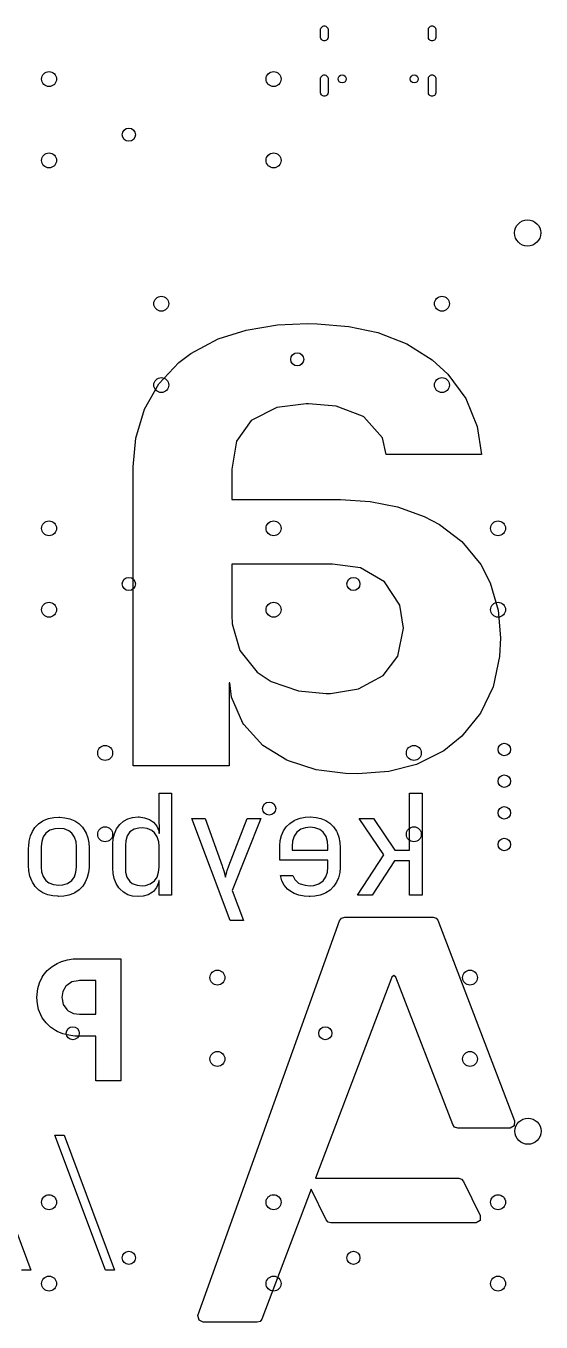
# Model space of a CAD drawing. Extents: x 0.7 to 11, y -6.1 to -1.6.
# Drawn here: x 9.36 to 10.986, y -5.769 to -1.68 of the extents above; entities that cross this region are included whole.
import ezdxf

# ---------------------------------------------------------------- set-up
doc = ezdxf.new("R2010")
doc.units = 0
doc.header["$MEASUREMENT"] = 0
doc.layers.add('BLACK', color=7, linetype='CONTINUOUS')

msp = doc.modelspace()

# ---------------------------------------------------------------- linework, layer by layer
at = {"layer": 'BLACK', "linetype": 'CONTINUOUS'}
for p, q in [((10.2902, -1.6921), (10.2903, -1.6906)), ((10.2903, -1.7173), (10.2902, -1.6921)), ((10.2903, -1.6906), (10.2911, -1.6876)), ((10.2911, -1.7203), (10.2903, -1.7173)), ((10.2911, -1.6876), (10.2926, -1.6849)), ((10.2926, -1.6849), (10.2948, -1.6828)), ((10.2948, -1.6828), (10.2974, -1.6812)), ((10.2974, -1.6812), (10.3004, -1.6804)), ((10.3004, -1.6804), (10.3035, -1.6804)), ((10.3035, -1.6804), (10.3065, -1.6812)), ((10.3065, -1.6812), (10.3092, -1.6828)), ((10.3092, -1.6828), (10.3113, -1.6849)), ((10.3113, -1.6849), (10.3129, -1.6876)), ((10.3129, -1.6876), (10.3137, -1.6906)), ((10.3137, -1.7173), (10.3129, -1.7203)), ((10.3137, -1.6906), (10.3138, -1.7157)), ((10.3138, -1.7157), (10.3137, -1.7173)), ((10.6303, -1.6921), (10.6304, -1.6906)), ((10.6304, -1.7173), (10.6303, -1.6921)), ((10.6304, -1.6906), (10.6312, -1.6876)), ((10.6312, -1.7203), (10.6304, -1.7173)), ((10.6312, -1.6876), (10.6328, -1.6849)), ((10.6328, -1.6849), (10.6349, -1.6828)), ((10.6349, -1.6828), (10.6376, -1.6812)), ((10.6376, -1.6812), (10.6406, -1.6804)), ((10.6406, -1.6804), (10.6437, -1.6804)), ((10.6437, -1.6804), (10.6466, -1.6812)), ((10.6466, -1.6812), (10.6493, -1.6828)), ((10.6493, -1.6828), (10.6515, -1.6849)), ((10.6515, -1.6849), (10.653, -1.6876)), ((10.653, -1.6876), (10.6538, -1.6906)), ((10.6538, -1.7173), (10.653, -1.7203)), ((10.6538, -1.6906), (10.6539, -1.7157)), ((10.6539, -1.7157), (10.6538, -1.7173)), ((10.2926, -1.7229), (10.2911, -1.7203)), ((10.2948, -1.7251), (10.2926, -1.7229)), ((10.2974, -1.7267), (10.2948, -1.7251)), ((10.3004, -1.7275), (10.2974, -1.7267)), ((10.3035, -1.7275), (10.3004, -1.7275)), ((10.3065, -1.7267), (10.3035, -1.7275)), ((10.3092, -1.7251), (10.3065, -1.7267)), ((10.3113, -1.7229), (10.3092, -1.7251)), ((10.3129, -1.7203), (10.3113, -1.7229)), ((10.6328, -1.7229), (10.6312, -1.7203)), ((10.6349, -1.7251), (10.6328, -1.7229)), ((10.6376, -1.7267), (10.6349, -1.7251)), ((10.6406, -1.7275), (10.6376, -1.7267)), ((10.6437, -1.7275), (10.6406, -1.7275)), ((10.6466, -1.7267), (10.6437, -1.7275)), ((10.6493, -1.7251), (10.6466, -1.7267)), ((10.6515, -1.7229), (10.6493, -1.7251)), ((10.653, -1.7203), (10.6515, -1.7229)), ((10.2911, -1.8423), (10.2926, -1.8397)), ((10.2926, -1.8397), (10.2948, -1.8375)), ((10.2948, -1.8375), (10.2974, -1.8359)), ((10.2974, -1.8359), (10.3004, -1.8351)), ((10.3004, -1.8351), (10.3035, -1.8351)), ((10.3035, -1.8351), (10.3065, -1.8359)), ((10.3065, -1.8359), (10.3092, -1.8375)), ((10.3092, -1.8375), (10.3113, -1.8397)), ((10.3113, -1.8397), (10.3129, -1.8423)), ((10.6312, -1.8423), (10.6328, -1.8397)), ((10.6328, -1.8397), (10.6349, -1.8375)), ((10.6349, -1.8375), (10.6376, -1.8359)), ((10.6376, -1.8359), (10.6406, -1.8351)), ((10.6406, -1.8351), (10.6437, -1.8351)), ((10.6437, -1.8351), (10.6466, -1.8359)), ((10.6466, -1.8359), (10.6493, -1.8375)), ((10.6493, -1.8375), (10.6515, -1.8397)), ((10.6515, -1.8397), (10.653, -1.8423)), ((10.2902, -1.8469), (10.2903, -1.8453)), ((10.2903, -1.8917), (10.2902, -1.8469)), ((10.2903, -1.8453), (10.2911, -1.8423)), ((10.3129, -1.8423), (10.3137, -1.8453)), ((10.3137, -1.8453), (10.3138, -1.8902)), ((10.6303, -1.8469), (10.6304, -1.8453)), ((10.6304, -1.8917), (10.6303, -1.8469)), ((10.6304, -1.8453), (10.6312, -1.8423)), ((10.653, -1.8423), (10.6538, -1.8453)), ((10.6538, -1.8453), (10.6539, -1.8902)), ((10.2911, -1.8947), (10.2903, -1.8917)), ((10.2926, -1.8973), (10.2911, -1.8947)), ((10.2948, -1.8995), (10.2926, -1.8973)), ((10.2974, -1.9011), (10.2948, -1.8995)), ((10.3004, -1.9019), (10.2974, -1.9011)), ((10.3035, -1.9019), (10.3004, -1.9019)), ((10.3065, -1.9011), (10.3035, -1.9019)), ((10.3092, -1.8995), (10.3065, -1.9011)), ((10.3113, -1.8973), (10.3092, -1.8995)), ((10.3129, -1.8947), (10.3113, -1.8973)), ((10.3137, -1.8917), (10.3129, -1.8947)), ((10.3138, -1.8902), (10.3137, -1.8917)), ((10.6312, -1.8947), (10.6304, -1.8917)), ((10.6328, -1.8973), (10.6312, -1.8947)), ((10.6349, -1.8995), (10.6328, -1.8973)), ((10.6376, -1.9011), (10.6349, -1.8995)), ((10.6406, -1.9019), (10.6376, -1.9011)), ((10.6437, -1.9019), (10.6406, -1.9019)), ((10.6466, -1.9011), (10.6437, -1.9019)), ((10.6493, -1.8995), (10.6466, -1.9011)), ((10.6515, -1.8973), (10.6493, -1.8995)), ((10.653, -1.8947), (10.6515, -1.8973)), ((10.6538, -1.8917), (10.653, -1.8947)), ((10.6539, -1.8902), (10.6538, -1.8917)), ((9.9672, -2.6675), (10.0553, -2.6398)), ((10.0553, -2.6398), (10.1546, -2.6239)), ((10.1546, -2.6239), (10.2488, -2.6196)), ((10.2488, -2.6196), (10.2793, -2.6201)), ((10.2793, -2.6201), (10.3797, -2.6286)), ((10.3797, -2.6286), (10.4706, -2.6481)), ((10.4706, -2.6481), (10.5626, -2.6837)), ((9.8803, -2.7135), (9.9672, -2.6675)), ((10.5626, -2.6837), (10.6421, -2.7335)), ((9.8424, -2.7422), (9.8803, -2.7135)), ((10.6421, -2.7335), (10.6921, -2.7787)), ((9.7793, -2.8096), (9.8424, -2.7422)), ((10.6921, -2.7787), (10.7491, -2.8559)), ((9.7342, -2.8891), (9.7793, -2.8096)), ((10.7491, -2.8559), (10.7844, -2.9444)), ((9.7071, -2.9808), (9.7342, -2.8891)), ((10.1526, -2.8838), (10.071, -2.9252)), ((10.2444, -2.8722), (10.1526, -2.8838)), ((10.2518, -2.8721), (10.2444, -2.8722)), ((10.339, -2.8801), (10.2518, -2.8721)), ((10.4228, -2.9113), (10.339, -2.8801)), ((10.071, -2.9252), (10.0251, -2.9901)), ((10.427, -2.9139), (10.4228, -2.9113)), ((10.4853, -2.9796), (10.427, -2.9139)), ((9.6982, -3.071), (9.7071, -2.9808)), ((10.4974, -3.0325), (10.4853, -2.9796)), ((10.7844, -2.9444), (10.7977, -3.0325)), ((10.0251, -2.9901), (10.0097, -3.079)), ((10.7977, -3.0325), (10.4974, -3.0325)), ((9.6981, -3.0847), (9.6982, -3.071)), ((9.6981, -3.5393), (9.6981, -3.0847)), ((10.0097, -3.079), (10.0097, -3.1747)), ((10.0097, -3.1747), (10.3431, -3.1747)), ((10.3431, -3.1747), (10.3529, -3.1747)), ((10.3529, -3.1747), (10.4469, -3.181)), ((10.4469, -3.181), (10.5326, -3.1977)), ((10.5326, -3.1977), (10.6174, -3.2281)), ((10.6174, -3.2281), (10.6654, -3.2536)), ((10.6654, -3.2536), (10.736, -3.3072)), ((10.736, -3.3072), (10.7956, -3.3794)), ((10.3283, -3.3781), (10.0097, -3.3781)), ((10.0097, -3.3781), (10.0097, -3.5393)), ((10.4161, -3.3904), (10.3283, -3.3781)), ((10.4922, -3.4341), (10.4161, -3.3904)), ((10.7956, -3.3794), (10.8258, -3.4371)), ((10.5403, -3.5079), (10.4922, -3.4341)), ((10.8258, -3.4371), (10.8507, -3.5231)), ((10.5517, -3.5806), (10.5403, -3.5079)), ((9.6981, -4.0148), (9.6981, -3.5393)), ((10.0097, -3.5393), (10.011, -3.5666)), ((10.8507, -3.5231), (10.8581, -3.611)), ((10.011, -3.5666), (10.0352, -3.6513)), ((10.5336, -3.6688), (10.5517, -3.5806)), ((10.8581, -3.611), (10.8552, -3.6693)), ((10.0352, -3.6513), (10.0901, -3.7188)), ((10.4874, -3.7297), (10.5336, -3.6688)), ((10.8552, -3.6693), (10.8349, -3.765)), ((10.0901, -3.7188), (10.1339, -3.7483)), ((10.0035, -3.7527), (10.0015, -3.7527)), ((10.0015, -3.7527), (10.0015, -4.0148)), ((10.009, -3.7975), (10.0035, -3.7527)), ((10.1339, -3.7483), (10.22, -3.7782)), ((10.4103, -3.7721), (10.4874, -3.7297)), ((10.0449, -3.8797), (10.009, -3.7975)), ((10.22, -3.7782), (10.3075, -3.7862)), ((10.3075, -3.7862), (10.3217, -3.786)), ((10.3217, -3.786), (10.4103, -3.7721)), ((10.8349, -3.765), (10.7953, -3.849)), ((10.048, -3.8844), (10.0449, -3.8797)), ((10.1081, -3.9503), (10.048, -3.8844)), ((10.7953, -3.849), (10.7364, -3.9214)), ((10.7364, -3.9214), (10.6791, -3.9674)), ((10.1835, -3.9966), (10.1081, -3.9503)), ((10.1892, -3.9992), (10.1835, -3.9966)), ((10.2759, -4.0268), (10.1892, -3.9992)), ((10.6791, -3.9674), (10.5933, -4.01)), ((10.0015, -4.0148), (9.6981, -4.0148)), ((10.3686, -4.0386), (10.2759, -4.0268)), ((10.4074, -4.0396), (10.3686, -4.0386)), ((10.5057, -4.0322), (10.4074, -4.0396)), ((10.5933, -4.01), (10.5057, -4.0322)), ((9.7803, -4.1715), (9.7803, -4.101)), ((9.7803, -4.101), (9.82, -4.101)), ((9.82, -4.101), (9.82, -4.4228)), ((10.5711, -4.2804), (10.5711, -4.101)), ((10.5711, -4.101), (10.6108, -4.101)), ((10.6108, -4.101), (10.6108, -4.4228)), ((9.3804, -4.2214), (9.3886, -4.2088)), ((9.3886, -4.2088), (9.3998, -4.1974)), ((9.3998, -4.1974), (9.4133, -4.1883)), ((9.4133, -4.1883), (9.4173, -4.1862)), ((9.4173, -4.1862), (9.4318, -4.1809)), ((9.4318, -4.1809), (9.448, -4.1777)), ((9.448, -4.1777), (9.4639, -4.1768)), ((9.4639, -4.1768), (9.4676, -4.1769)), ((9.4676, -4.1769), (9.4831, -4.1782)), ((9.4831, -4.1782), (9.4989, -4.1818)), ((9.4989, -4.1818), (9.5145, -4.1883)), ((9.5145, -4.1883), (9.5269, -4.1964)), ((9.5269, -4.1964), (9.5384, -4.2077)), ((9.5384, -4.2077), (9.5476, -4.2214)), ((9.6465, -4.2134), (9.656, -4.2002)), ((9.656, -4.2002), (9.6677, -4.1896)), ((9.6677, -4.1896), (9.6813, -4.182)), ((9.6813, -4.182), (9.6968, -4.1774)), ((9.6968, -4.1774), (9.7142, -4.1759)), ((9.7169, -4.2109), (9.7015, -4.2149)), ((9.7142, -4.1759), (9.7178, -4.176)), ((9.7274, -4.2103), (9.7169, -4.2109)), ((9.7178, -4.176), (9.7348, -4.1782)), ((9.7429, -4.2121), (9.7274, -4.2103)), ((9.7348, -4.1782), (9.7497, -4.1836)), ((9.7497, -4.1836), (9.7625, -4.1922)), ((9.7625, -4.1922), (9.7731, -4.2047)), ((9.7731, -4.2047), (9.7794, -4.2199)), ((9.7812, -4.2266), (9.7803, -4.1715)), ((10.005, -4.5022), (9.8841, -4.1803)), ((9.8841, -4.1803), (9.926, -4.1803)), ((9.926, -4.1803), (9.9794, -4.3302)), ((10.001, -4.3302), (10.0583, -4.1803)), ((10.1011, -4.1803), (10.0107, -4.4078)), ((10.0583, -4.1803), (10.1011, -4.1803)), ((10.1736, -4.2196), (10.182, -4.2075)), ((10.182, -4.2075), (10.1933, -4.1963)), ((10.1933, -4.1963), (10.2069, -4.1874)), ((10.2069, -4.1874), (10.211, -4.1853)), ((10.211, -4.1853), (10.2255, -4.1799)), ((10.2255, -4.1799), (10.2414, -4.1768)), ((10.2428, -4.2098), (10.2281, -4.2146)), ((10.2414, -4.1768), (10.2569, -4.1759)), ((10.2569, -4.2085), (10.2428, -4.2098)), ((10.2569, -4.1759), (10.2587, -4.1759)), ((10.2725, -4.21), (10.2569, -4.2085)), ((10.2587, -4.1759), (10.2758, -4.1773)), ((10.2882, -4.2159), (10.2725, -4.21)), ((10.2758, -4.1773), (10.2914, -4.1809)), ((10.2914, -4.1809), (10.307, -4.1876)), ((10.307, -4.1876), (10.3194, -4.1959)), ((10.3194, -4.1959), (10.331, -4.2072)), ((10.331, -4.2072), (10.3403, -4.2209)), ((10.4895, -4.2958), (10.4115, -4.1803)), ((10.4115, -4.1803), (10.4569, -4.1803)), ((10.4569, -4.1803), (10.5248, -4.2804)), ((9.3688, -4.2681), (9.3704, -4.252)), ((9.3704, -4.252), (9.3742, -4.2357)), ((9.3742, -4.2357), (9.3804, -4.2214)), ((9.4148, -4.2382), (9.4098, -4.2531)), ((9.4232, -4.2266), (9.4148, -4.2382)), ((9.4358, -4.2177), (9.4232, -4.2266)), ((9.4516, -4.213), (9.4358, -4.2177)), ((9.4639, -4.2121), (9.4516, -4.213)), ((9.4803, -4.2138), (9.4639, -4.2121)), ((9.4953, -4.2196), (9.4803, -4.2138)), ((9.5046, -4.2266), (9.4953, -4.2196)), ((9.5137, -4.2394), (9.5046, -4.2266)), ((9.5184, -4.2546), (9.5137, -4.2394)), ((9.5476, -4.2214), (9.5503, -4.2269)), ((9.5503, -4.2269), (9.5556, -4.242)), ((9.5556, -4.242), (9.5583, -4.2572)), ((9.6344, -4.2611), (9.636, -4.2441)), ((9.636, -4.2441), (9.6397, -4.2288)), ((9.6397, -4.2288), (9.6465, -4.2134)), ((9.6752, -4.2508), (9.674, -4.2663)), ((9.6796, -4.2354), (9.6752, -4.2508)), ((9.6882, -4.2233), (9.6796, -4.2354)), ((9.7015, -4.2149), (9.6882, -4.2233)), ((9.7572, -4.2183), (9.7429, -4.2121)), ((9.766, -4.2257), (9.7572, -4.2183)), ((9.7748, -4.239), (9.766, -4.2257)), ((9.7792, -4.2541), (9.7748, -4.239)), ((9.7794, -4.2199), (9.7801, -4.2266)), ((9.7801, -4.2266), (9.7812, -4.2266)), ((10.1617, -4.2668), (10.1631, -4.25)), ((10.1631, -4.25), (10.1668, -4.2347)), ((10.1668, -4.2347), (10.1736, -4.2196)), ((10.202, -4.2519), (10.2005, -4.2685)), ((10.2069, -4.2365), (10.202, -4.2519)), ((10.2153, -4.2242), (10.2069, -4.2365)), ((10.2281, -4.2146), (10.2153, -4.2242)), ((10.2986, -4.2242), (10.2882, -4.2159)), ((10.3076, -4.2378), (10.2986, -4.2242)), ((10.3122, -4.2534), (10.3076, -4.2378)), ((10.3403, -4.2209), (10.3424, -4.225)), ((10.3424, -4.225), (10.348, -4.2399)), ((10.348, -4.2399), (10.3513, -4.2565)), ((9.3687, -4.2738), (9.3688, -4.2694)), ((9.3687, -4.3294), (9.3687, -4.2738)), ((9.3688, -4.2694), (9.3688, -4.2681)), ((9.4098, -4.2531), (9.4084, -4.2694)), ((9.4084, -4.2694), (9.4084, -4.3338)), ((9.5196, -4.2694), (9.5184, -4.2546)), ((9.5196, -4.3338), (9.5196, -4.2694)), ((9.5583, -4.2572), (9.5593, -4.2738)), ((9.5593, -4.2738), (9.5593, -4.3294)), ((9.6343, -4.2663), (9.6344, -4.2611)), ((9.6343, -4.3373), (9.6343, -4.2663)), ((9.674, -4.2663), (9.674, -4.3368)), ((9.7803, -4.2685), (9.7792, -4.2541)), ((9.7803, -4.3347), (9.7803, -4.2685)), ((10.1617, -4.2685), (10.1617, -4.2668)), ((10.1617, -4.3118), (10.1617, -4.2685)), ((10.2005, -4.2685), (10.2005, -4.2808)), ((10.2005, -4.2808), (10.3134, -4.2808)), ((10.3134, -4.2685), (10.3122, -4.2534)), ((10.3134, -4.2808), (10.3134, -4.2685)), ((10.3513, -4.2565), (10.3522, -4.2729)), ((10.3522, -4.2729), (10.3522, -4.3302)), ((10.5248, -4.2804), (10.5711, -4.2804)), ((9.3696, -4.3458), (9.3687, -4.3294)), ((9.4084, -4.3338), (9.4096, -4.3486)), ((9.5181, -4.3501), (9.5196, -4.3338)), ((9.5593, -4.3294), (9.5592, -4.335)), ((9.9794, -4.3302), (9.9807, -4.3341)), ((9.9807, -4.3341), (9.9856, -4.3488)), ((9.9955, -4.3451), (10.001, -4.3302)), ((10.3134, -4.3118), (10.1617, -4.3118)), ((10.3134, -4.3347), (10.3134, -4.3118)), ((10.3522, -4.3302), (10.3521, -4.3358)), ((10.4071, -4.4228), (10.4895, -4.2958)), ((10.5239, -4.3148), (10.4534, -4.4228)), ((10.5711, -4.3148), (10.5239, -4.3148)), ((10.5711, -4.4228), (10.5711, -4.3148)), ((9.3728, -4.3624), (9.3696, -4.3458)), ((9.3783, -4.3774), (9.3728, -4.3624)), ((9.4096, -4.3486), (9.4142, -4.3637)), ((9.4142, -4.3637), (9.4232, -4.3765)), ((9.5046, -4.3765), (9.5131, -4.3649)), ((9.5131, -4.3649), (9.5181, -4.3501)), ((9.5537, -4.3671), (9.5476, -4.3816)), ((9.5576, -4.351), (9.5537, -4.3671)), ((9.5592, -4.335), (9.5576, -4.351)), ((9.6354, -4.3546), (9.6343, -4.3373)), ((9.6385, -4.3703), (9.6354, -4.3546)), ((9.6446, -4.3862), (9.6385, -4.3703)), ((9.674, -4.3368), (9.6749, -4.3506)), ((9.6749, -4.3506), (9.679, -4.3662)), ((9.679, -4.3662), (9.6882, -4.3796)), ((9.766, -4.3774), (9.7742, -4.3654)), ((9.7742, -4.3654), (9.7789, -4.3506)), ((9.7789, -4.3506), (9.7803, -4.3347)), ((9.9856, -4.3488), (9.9861, -4.3505)), ((9.9861, -4.3505), (9.99, -4.3655)), ((9.99, -4.3655), (9.9903, -4.3637)), ((9.9903, -4.3637), (9.9944, -4.3488)), ((9.9944, -4.3488), (9.9955, -4.3451)), ((10.1674, -4.3772), (10.1634, -4.3611)), ((10.1634, -4.3611), (10.2031, -4.3611)), ((10.2031, -4.3611), (10.2085, -4.3735)), ((10.2085, -4.3735), (10.2206, -4.3843)), ((10.298, -4.3772), (10.3067, -4.3651)), ((10.3067, -4.3651), (10.3119, -4.3504)), ((10.3119, -4.3504), (10.3134, -4.3347)), ((10.3466, -4.3676), (10.3403, -4.3821)), ((10.3505, -4.3516), (10.3466, -4.3676)), ((10.3521, -4.3358), (10.3505, -4.3516)), ((9.3804, -4.3816), (9.3783, -4.3774)), ((9.3896, -4.3954), (9.3804, -4.3816)), ((9.4011, -4.4067), (9.3896, -4.3954)), ((9.4135, -4.4149), (9.4011, -4.4067)), ((9.4291, -4.4214), (9.4135, -4.4149)), ((9.4232, -4.3765), (9.4324, -4.3836)), ((9.4324, -4.3836), (9.4474, -4.3893)), ((9.4474, -4.3893), (9.4639, -4.3911)), ((9.4639, -4.3911), (9.4761, -4.3902)), ((9.4761, -4.3902), (9.4918, -4.3854)), ((9.4918, -4.3854), (9.5046, -4.3765)), ((9.5145, -4.4149), (9.5104, -4.417)), ((9.528, -4.4058), (9.5145, -4.4149)), ((9.5393, -4.3942), (9.528, -4.4058)), ((9.5476, -4.3816), (9.5393, -4.3942)), ((9.6533, -4.3999), (9.6446, -4.3862)), ((9.656, -4.403), (9.6533, -4.3999)), ((9.6677, -4.4136), (9.656, -4.403)), ((9.6813, -4.4212), (9.6677, -4.4136)), ((9.6882, -4.3796), (9.6959, -4.3854)), ((9.6959, -4.3854), (9.7114, -4.3913)), ((9.7114, -4.3913), (9.7274, -4.3928)), ((9.7274, -4.3928), (9.7376, -4.3921)), ((9.7376, -4.3921), (9.7527, -4.3874)), ((9.76, -4.4131), (9.7456, -4.4216)), ((9.7527, -4.3874), (9.766, -4.3774)), ((9.7623, -4.4111), (9.76, -4.4131)), ((9.7726, -4.3987), (9.7623, -4.4111)), ((9.7786, -4.3835), (9.7726, -4.3987)), ((9.7793, -4.3765), (9.7786, -4.3835)), ((9.7803, -4.3765), (9.7793, -4.3765)), ((9.7803, -4.4228), (9.7803, -4.3765)), ((10.0107, -4.4078), (10.0464, -4.5022)), ((10.1748, -4.3914), (10.1674, -4.3772)), ((10.1856, -4.4035), (10.1748, -4.3914)), ((10.1931, -4.4094), (10.1856, -4.4035)), ((10.2066, -4.4172), (10.1931, -4.4094)), ((10.2206, -4.3843), (10.2262, -4.3872)), ((10.2262, -4.3872), (10.2415, -4.3916)), ((10.2415, -4.3916), (10.2569, -4.3928)), ((10.2569, -4.3928), (10.2691, -4.3919)), ((10.2691, -4.3919), (10.285, -4.3867)), ((10.285, -4.3867), (10.298, -4.3772)), ((10.307, -4.4156), (10.3029, -4.4177)), ((10.3206, -4.4064), (10.307, -4.4156)), ((10.3319, -4.3947), (10.3206, -4.4064)), ((10.3403, -4.3821), (10.3319, -4.3947)), ((9.4449, -4.425), (9.4291, -4.4214)), ((9.4603, -4.4263), (9.4449, -4.425)), ((9.4639, -4.4264), (9.4603, -4.4263)), ((9.4797, -4.4255), (9.4639, -4.4264)), ((9.4958, -4.4223), (9.4797, -4.4255)), ((9.5104, -4.417), (9.4958, -4.4223)), ((9.6968, -4.4257), (9.6813, -4.4212)), ((9.7142, -4.4272), (9.6968, -4.4257)), ((9.7301, -4.4259), (9.7142, -4.4272)), ((9.7456, -4.4216), (9.7301, -4.4259)), ((9.82, -4.4228), (9.7803, -4.4228)), ((10.2218, -4.4228), (10.2066, -4.4172)), ((10.2386, -4.4261), (10.2218, -4.4228)), ((10.2545, -4.4272), (10.2386, -4.4261)), ((10.2569, -4.4272), (10.2545, -4.4272)), ((10.2725, -4.4263), (10.2569, -4.4272)), ((10.2884, -4.4231), (10.2725, -4.4263)), ((10.3029, -4.4177), (10.2884, -4.4231)), ((10.4534, -4.4228), (10.4071, -4.4228)), ((10.6108, -4.4228), (10.5711, -4.4228)), ((10.3504, -4.5036), (10.3559, -4.4955)), ((10.3559, -4.4955), (10.3666, -4.4924)), ((10.3666, -4.4924), (10.6458, -4.4924)), ((10.6458, -4.4924), (10.6548, -4.4955)), ((10.6548, -4.4955), (10.6605, -4.5019)), ((9.903, -5.7487), (10.3504, -4.5036)), ((10.0464, -4.5022), (10.005, -4.5022)), ((10.6605, -4.5019), (10.9026, -5.1348)), ((9.4148, -4.676), (9.4273, -4.6607)), ((9.4273, -4.6607), (9.4425, -4.6479)), ((9.4425, -4.6479), (9.4584, -4.6383)), ((9.4584, -4.6383), (9.4721, -4.6324)), ((9.4721, -4.6324), (9.4912, -4.6268)), ((9.4912, -4.6268), (9.5095, -4.624)), ((9.5095, -4.624), (9.5292, -4.623)), ((9.5292, -4.623), (9.6602, -4.623)), ((9.6602, -4.623), (9.6602, -5.0089)), ((9.3977, -4.7169), (9.4028, -4.6991)), ((9.4028, -4.6991), (9.4116, -4.681)), ((9.4116, -4.681), (9.4148, -4.676)), ((9.5052, -4.6965), (9.4889, -4.7073)), ((9.5245, -4.6924), (9.5052, -4.6965)), ((9.5292, -4.6922), (9.5245, -4.6924)), ((9.5812, -4.6922), (9.5292, -4.6922)), ((9.5812, -4.7984), (9.5812, -4.6922)), ((10.5152, -4.6813), (10.2739, -5.3157)), ((10.5215, -4.6764), (10.5152, -4.6813)), ((10.5281, -4.6813), (10.5215, -4.6764)), ((10.7073, -5.1463), (10.5281, -4.6813)), ((9.395, -4.7453), (9.3952, -4.7362)), ((9.3952, -4.7362), (9.3977, -4.7169)), ((9.4768, -4.7268), (9.4739, -4.7453)), ((9.4862, -4.7102), (9.4768, -4.7268)), ((9.4889, -4.7073), (9.4862, -4.7102)), ((9.3963, -4.7651), (9.395, -4.7453)), ((9.4003, -4.7835), (9.3963, -4.7651)), ((9.4069, -4.8005), (9.4003, -4.7835)), ((9.4739, -4.7453), (9.474, -4.7495)), ((9.474, -4.7495), (9.4781, -4.7675)), ((9.4781, -4.7675), (9.4889, -4.7833)), ((9.4889, -4.7833), (9.4938, -4.7877)), ((9.4118, -4.8093), (9.4069, -4.8005)), ((9.4236, -4.8254), (9.4118, -4.8093)), ((9.4938, -4.7877), (9.5103, -4.7959)), ((9.5103, -4.7959), (9.5292, -4.7984)), ((9.5292, -4.7984), (9.5812, -4.7984)), ((9.438, -4.8391), (9.4236, -4.8254)), ((9.4531, -4.8494), (9.438, -4.8391)), ((9.4586, -4.8524), (9.4531, -4.8494)), ((9.4763, -4.8597), (9.4586, -4.8524)), ((9.4957, -4.8647), (9.4763, -4.8597)), ((9.5143, -4.8671), (9.4957, -4.8647)), ((9.5292, -4.8676), (9.5143, -4.8671)), ((9.5812, -4.8676), (9.5292, -4.8676)), ((9.5812, -5.0089), (9.5812, -4.8676)), ((9.6602, -5.0089), (9.5812, -5.0089)), ((10.7128, -5.1544), (10.7073, -5.1463)), ((10.9011, -5.1504), (10.8882, -5.1576)), ((10.9026, -5.1348), (10.9011, -5.1504)), ((9.2162, -5.1801), (9.3758, -5.6059)), ((9.6109, -5.6059), (9.4513, -5.1801)), ((9.4513, -5.1801), (9.4805, -5.1801)), ((9.4805, -5.1801), (9.6401, -5.6059)), ((10.7234, -5.1576), (10.7128, -5.1544)), ((10.8882, -5.1576), (10.7234, -5.1576)), ((10.2739, -5.3157), (10.7266, -5.3157)), ((10.7266, -5.3157), (10.7355, -5.3183)), ((10.2609, -5.3499), (10.1049, -5.7599)), ((10.3083, -5.4466), (10.2609, -5.3499)), ((10.7355, -5.3183), (10.741, -5.3255)), ((10.741, -5.3255), (10.7944, -5.4337)), ((10.7944, -5.4337), (10.7944, -5.4489)), ((10.3141, -5.4538), (10.3083, -5.4466)), ((10.323, -5.4562), (10.3141, -5.4538)), ((10.7814, -5.4562), (10.323, -5.4562)), ((10.7944, -5.4489), (10.7814, -5.4562)), ((9.3758, -5.6059), (9.3466, -5.6059)), ((9.6401, -5.6059), (9.6109, -5.6059)), ((9.9065, -5.7631), (9.903, -5.7487)), ((9.9192, -5.7694), (9.9065, -5.7631)), ((10.1049, -5.7599), (10.0992, -5.7671)), ((10.0905, -5.7694), (9.9192, -5.7694)), ((10.0992, -5.7671), (10.0905, -5.7694))]:
    msp.add_line(p, q, dxfattribs=at)
at = {"layer": 'BLACK'}
for centre, radius in [((9.4331, -1.848), 0.0236), ((10.1417, -1.848), 0.0236), ((10.3583, -1.8476), 0.0128), ((10.5858, -1.8476), 0.0128), ((9.685, -2.0236), 0.0207), ((9.4331, -2.1047), 0.0236), ((10.1417, -2.1047), 0.0236), ((10.9437, -2.3335), 0.0413), ((9.7874, -2.5567), 0.0236), ((10.6732, -2.5567), 0.0236), ((10.2165, -2.7323), 0.0207), ((9.7874, -2.8134), 0.0236), ((10.6732, -2.8134), 0.0236), ((9.4331, -3.2654), 0.0236), ((10.1417, -3.2654), 0.0236), ((10.8504, -3.2654), 0.0236), ((9.685, -3.4409), 0.0207), ((10.3937, -3.4409), 0.0207), ((9.4331, -3.522), 0.0236), ((10.1417, -3.522), 0.0236), ((10.8504, -3.522), 0.0236), ((9.6102, -3.974), 0.0236), ((10.5846, -3.974), 0.0236), ((10.8701, -3.963), 0.0197), ((10.8701, -4.063), 0.0197), ((10.128, -4.1496), 0.0207), ((10.8701, -4.163), 0.0197), ((9.6102, -4.2307), 0.0236), ((10.5846, -4.2307), 0.0236), ((10.8701, -4.263), 0.0197), ((9.9646, -4.6827), 0.0236), ((10.7618, -4.6827), 0.0236), ((9.5079, -4.8583), 0.0207), ((10.3051, -4.8583), 0.0207), ((9.9646, -4.9394), 0.0236), ((10.7618, -4.9394), 0.0236), ((10.9449, -5.1673), 0.0413), ((9.4331, -5.3913), 0.0236), ((10.1417, -5.3913), 0.0236), ((10.8504, -5.3913), 0.0236), ((9.685, -5.5669), 0.0207), ((10.3937, -5.5669), 0.0207), ((9.4331, -5.648), 0.0236), ((10.1417, -5.648), 0.0236), ((10.8504, -5.648), 0.0236)]:
    msp.add_circle(centre, radius, dxfattribs=at)

doc.saveas('drawing.dxf')
